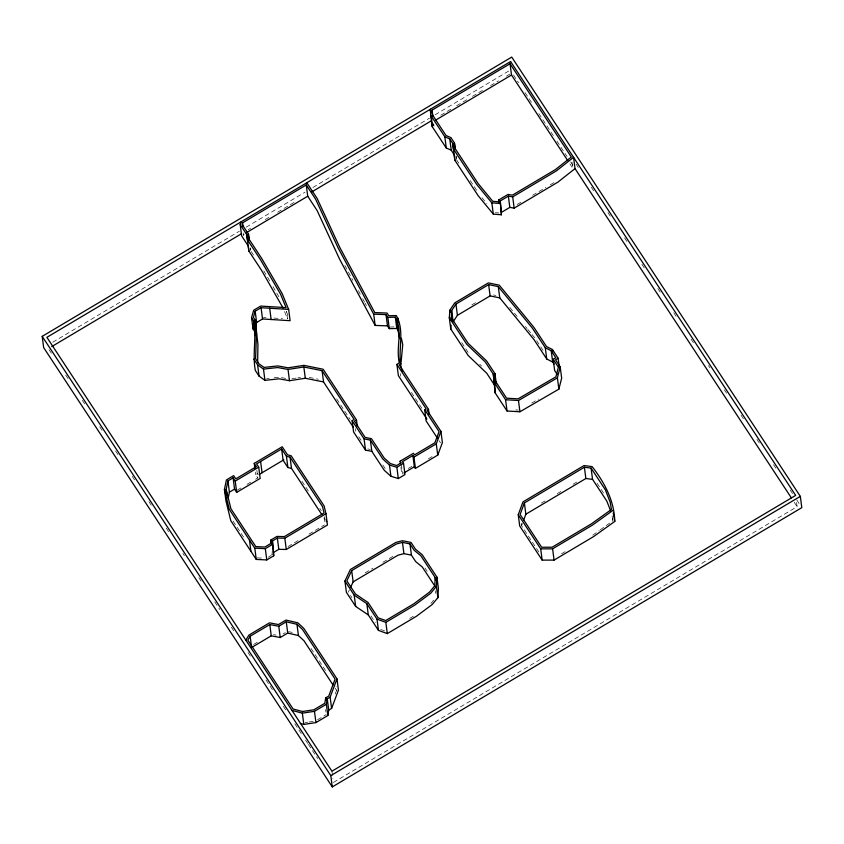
<?xml version="1.0" encoding="UTF-8"?>
<svg xmlns="http://www.w3.org/2000/svg" width="844" height="844" viewBox="0 0 844 844"><rect width="100%" height="100%" fill="white"/><g stroke="black" fill="none" stroke-linecap="round" stroke-linejoin="round"><path stroke-width="0.63" stroke-dasharray="4.22 3.17" d="M272.211 551.364L272.074 554.898L271.747 552.387M244.022 234.105L243.505 235.645L243.188 233.134M538.81 551.965L521.581 525.738L522.436 523.438M335.205 694L336.566 690.36L336.081 686.605M348.319 592.161L349.384 589.872M430.957 603.407L433.964 599.81M592.815 535.17L599.166 530.612M600.221 529.853L612.923 520.737L612.596 518.227M52.718 342.242L239.39 231.203M246.174 227.173L305.011 192.179M312.924 187.463L429.459 118.16M435.114 114.795L509.787 70.379M248.263 229.705L250.52 228.355M265.248 219.598L269.774 216.908M277.697 212.192L294.683 202.085M440.832 115.164L451.002 109.108M456.657 105.753L466.837 99.697M472.492 96.332L482.662 90.276M490.575 85.571L498.498 80.866M506.411 76.16L509.797 74.135M517.15 204.48L521.571 201.853M532.627 195.28L545.889 187.389M550.309 184.762L554.73 182.135M471.88 304.853L476.364 302.184M255.669 479.202L257.831 477.915L255.7 474.655L257.884 473.357M237.259 490.153L242.671 486.935M247.007 484.351L251.333 481.776M408.243 468.515L414.91 464.548M428.414 458.777L434.069 455.412M268.255 557.167L271.124 555.457M288.036 546.564L300.169 539.348M308.978 534.104L324.412 524.926M365.125 572.865L372.89 568.244M382.881 562.304L392.871 556.365M253.611 644.436L257.947 641.862M283.151 633.907L285.304 632.62M541.405 503.077L545.931 500.386M557.24 493.656L561.756 490.965M573.065 484.245L577.591 481.555M409.678 618.42L414.193 615.74M561.439 553.833L565.923 551.164M317.534 719.763L326.269 714.562M333.401 782.472L797.116 506.664L796.472 501.652M531.773 403.01L538.451 399.128M291.982 378.703L296.845 377.954M298.069 377.764L300.506 377.384M305.212 722.58L307.754 722.2M309.02 722.01L314.084 721.251M266.715 378.545L269.225 378.281M274.247 377.732L279.269 377.194L289.545 379.083M390.244 327.018L393.979 326.913M257.251 557.873L262.452 558.116M515.705 409.91L518.258 410.057M263.433 317.428L266.039 317.587M273.783 318.061L282.55 318.61M495.354 212.667L498.772 212.952M273.509 634.614L276.072 635.099M367.857 448.934L370.379 449.43M309.221 377.405L318.209 379.22M493.455 294.936L495.882 295.442M288.637 631.618L292.193 632.441M380.686 629.476L384.991 631.038M479.761 364.281L481.607 366.053M482.019 197.76L486.893 203.689M509.797 307.469L518.849 318.494M525.432 326.512L527.078 328.516M527.901 329.508L531.192 333.517M532.015 334.519L535.307 338.528M576.114 164.147L578.277 167.45M591.306 187.262L594.914 192.77M607.944 212.582L611.552 218.09M624.581 237.913L627.472 242.312M641.936 264.33L644.827 268.74M657.856 288.553L661.464 294.06M673.765 312.776L677.384 318.283M691.13 339.204L694.021 343.603M708.485 365.621L709.931 367.826M724.405 389.844L726.568 393.146M741.043 415.164L743.933 419.573M756.952 439.386L760.571 444.893M773.589 464.706L777.208 470.213M790.227 490.037L793.117 494.436M796.736 499.943L799.627 504.343M513.511 75L518.575 82.712M525.084 92.618L532.321 103.633M538.841 113.55L553.305 135.578M556.924 141.085L567.062 156.499M570.681 162.006L572.844 165.308M794.225 502.254L797.116 506.664M569.911 163.905L572.074 167.196M456.498 159.653L459.379 164.052M470.203 180.521L477.419 191.504M536.71 340.67L543.736 351.368M597.098 483.222L604.135 493.94M461.752 342.653L468.863 353.478M411.408 392.418L422.812 409.773M439.08 440.663L440.515 442.847M251.206 251.523L254.719 256.871M382.817 464.991L385.645 469.306M336.682 398.864L350.154 419.373M358.774 436.781L362.329 442.193M425.017 568.065L427.138 571.272M301.92 481.217L309.801 493.212M319.834 508.478L321.269 510.662M371.012 615.993L375.306 622.545M350.471 595.442L351.906 597.626M233.092 521.107L245.224 539.58M311.067 648.477L325.478 670.41M335.152 688.198L336.566 690.36M49.068 349.711L52.687 355.218M65.705 375.042L69.324 380.538M82.343 400.362L85.244 404.772M99.708 426.79L102.599 431.189M115.628 451.012L118.519 455.422M132.265 476.343L135.156 480.742M148.903 501.663L151.793 506.073M166.268 528.091L169.159 532.501M182.905 553.421L184.351 555.616M198.825 577.644L201.716 582.043M214.735 601.867L219.799 609.568M231.372 627.187L234.991 632.694M248.009 652.517L250.9 656.906M266.039 679.947L272.528 689.822M283.341 706.28L286.221 710.669M294.862 723.814L301.994 734.681M305.57 740.114L307.712 743.374M308.419 744.461L317.703 758.577M263.813 270.84L269.742 281.031M273.045 286.696L278.974 296.888M344.89 265.501L352.876 280.377M358.405 290.674L360.251 294.113M362.709 298.692L364.555 302.12M365.167 303.26L366.401 305.549M286.38 311.615L287.783 315.012M284.544 311.605L287.551 318.916L286.58 311.404M323.969 517.836L325.003 522.13M612.048 515.853L612.923 520.737M571.979 162.037L572.791 168.294M521.254 523.238L521.581 525.738M456.003 155.897L456.33 158.408M433.573 123.593L433.89 126.104L433.721 123.741M435.398 590.842L435.726 593.343M400.394 373.649L400.721 376.15M401.343 464.084L402.641 474.106M400.921 467.471L401.575 472.482M355.44 428.699L355.767 431.2M324.539 516.76L324.866 519.26M325.615 709.561L325.942 712.062M331.935 771.205L332.916 778.717M256.861 470.393L257.831 477.915M255.373 472.155L255.7 474.655M456.14 156.404L456.372 158.566M250.51 250.446L250.183 247.946L250.51 250.446"/><path stroke-width="1.27" d="M286.433 456.256L290.041 457.153L322.503 506.569L324.054 512.994L284.375 536.594L276.895 536.436L270.755 540.086L270.607 543.62L264.889 547.028L255.785 546.606L230.908 508.753L226.171 489.372L227.933 480.911L233.102 477.841L235.233 481.101L236.7 492.368L260.174 478.411L258.707 467.133L256.576 463.883L281.643 448.966L286.433 456.256L287.899 467.534L291.507 468.431L321.807 514.545M254.234 463.388L256.376 466.637L235.792 478.875L233.651 475.626L226.414 479.941L224.43 489.414L225.897 500.692L230.781 520.664L256.26 559.435L266.778 559.931L273.741 555.795L272.422 540.983L277.349 538.05L284.818 538.219L325.974 513.732L324.107 505.925L291.138 455.76L287.54 454.863L282.202 446.75L254.234 463.388L254.888 468.399M273.741 555.795L272.422 540.983M435.209 577.591L434.755 585.831L429.49 592.14L413.855 603.798L385.676 620.551L378.144 617.819L368.111 602.542L355.472 594.007L346.852 580.894L351.684 570.607L396.522 543.937L402.451 542.375L409.973 543.884L414.193 550.299L420.839 555.711L435.209 577.591L435.536 580.102M437.888 597.679L436.422 586.411L436.939 577.148L422.148 554.645L415.501 549.233L411.049 542.449L402.419 540.719L395.847 542.449L350.344 569.521L344.932 581.041L346.399 592.309L355.662 606.414L368.3 614.938L378.46 630.394L387.301 633.612L416.282 616.373L432.16 604.547L437.888 597.679L438.405 588.426L436.939 577.148M353.478 427.497L323.547 381.942L305.306 378.26L289.492 380.718L279.174 378.819L264.953 380.359L259.045 376.097L255.31 370.4C252.24 353.963 256.871 337.189 253.517 320.667L251.554 317.682L253.696 310.212L260.659 306.077L286.095 307.649L280.567 294.239L260.226 259.266L247.397 239.738L246.775 234.643L240.192 224.609L241.131 221.803M257.62 362.582L257.937 344.299L255.173 320.119L253.39 317.407L255.162 311.225L261.07 307.712L288.648 309.41L290.114 320.688L262.537 318.979L256.629 322.492L255.215 327.44M494.088 384.442L486.745 373.248L468.22 355.567L450.759 328.991L449.293 317.724L449.989 310.033L454.726 302.912L488.349 282.909L499.279 285.166L533.841 327.261L546.49 346.515L552.44 349.553L558.137 358.236L559.277 367.003M451.361 319.813L451.656 310.539L455.95 304.062L488.644 284.618L498.298 286.622L532.437 328.189L545.277 347.728L546.743 359.006L552.683 362.044L553.991 364.038M450.759 328.991L451.107 325.151M399.381 362.266L399.613 359.755M401.09 362.213L402.746 344.584L401.396 338.307M498.635 200.017L498.445 201.769L492.748 201.305L478.115 183.528L455.032 148.386L454.441 142.963L450.939 137.635L446.022 135.515L432.434 114.826L432.086 110.11L510.04 63.743L571.325 157.026L555.468 169.549L512.371 195.175L508.035 194.426L498.635 200.017L498.962 202.528M430.809 113.033L430.313 109.277L430.756 115.354L444.841 136.781L449.757 138.901L452.785 143.512L454.842 160.212L478.179 195.734L493.307 214.112L501.431 214.787L500.239 200.946L508.362 196.124L512.698 196.874L556.46 170.847L573.551 157.343L575.017 168.621L791.334 497.854M501.431 214.787L500.239 200.946M325.71 697.882L324.803 703.295L313.884 709.783L302.479 711.503L293.079 708.992L247.809 640.09L250.151 636.228L269.785 624.56L278.763 626.259L286.264 621.796L296.961 624.286L302.49 629.455L335.1 679.082L328.738 696.078L325.71 697.882L326.037 700.393M300.358 723.498L303.819 724.416L315.941 722.591L327.831 715.522L326.364 704.255L327.261 698.843L330.141 697.133L336.978 678.871L303.84 628.432L297.837 622.83L285.989 620.066L278.457 624.549L269.479 622.851L248.896 635.099L245.826 640.142M327.831 715.522L328.727 710.12L327.261 698.843M228.144 498.224L229.399 492.189L227.933 480.911M449.293 317.724L466.753 344.299L485.279 361.981L493.297 374.177L495.111 392.829L507.054 410.996L519.936 411.777L558.865 389.126L557.399 377.848L560.194 366.876L555.531 359.787L558.137 358.236M558.865 389.126L561.661 378.154L560.194 366.876M255.363 335.669L254.983 331.935L253.021 328.96L253.738 326.459M399.729 338.634L397.904 330.141L396.786 328.443L389.295 328.643L387.48 325.879L375.158 325.425L373.692 314.158L338.201 248.073L315.635 199.226L306.256 184.952L242.555 222.837L242.049 224.367L248.431 234.083L249.244 240.34M518.248 514.682L522.985 501.885L584.037 465.571L592.119 466.595C604.536 482.536 614.305 500.819 614.78 521.413L593.765 536.489L554.065 560.099L542.154 560.121L519.704 525.96L518.248 514.682L540.688 548.853L542.154 560.121M524.388 502.94L520.115 514.471L541.648 547.239L552.124 547.229L591.349 523.892L611.467 509.459L610.149 502.148L605.359 489.826L591.085 468.093L584.396 467.249L524.388 502.94L525.854 514.207L523.723 519.978M253.844 359.133L257.589 364.819L263.486 369.081L277.708 367.541L288.026 369.44L303.84 366.992L322.081 370.674L354.153 419.479L352.127 420.692L364.059 438.859L370.368 440.083L371.835 451.35L384.305 470.34L390.92 476.259L398.315 478.569L404.983 474.602L403.527 463.324L402.451 461.7L412.885 455.496L414.351 466.764L415.417 468.399L437.741 455.116L436.274 443.849L440.927 431.368L427.022 410.216L428.478 409.351L399.254 364.882L401.29 363.669M437.741 455.116L442.383 442.636L440.927 431.368M328.727 710.12L331.608 708.411L338.444 690.149L336.978 678.871M350.46 587.593L353.14 581.875L351.684 570.607M546.743 359.006L533.904 339.467L499.764 297.89L490.111 295.896L457.416 315.339L453.112 321.807L451.656 310.539M436.422 586.411L430.693 593.269L414.815 605.106L385.835 622.344L376.994 619.127L366.834 603.671L354.195 595.136L344.932 581.041M575.017 168.621L557.926 182.114L514.165 208.141L509.818 207.392L501.705 212.224M613.314 510.135L592.309 525.211L552.598 548.832L540.688 548.853M42.2 336.355L511.717 57.086L800.334 496.377L801.8 507.645L332.283 786.914L43.666 347.623L42.2 336.355L330.816 775.636L332.283 786.914M51.737 346.599L241.468 233.746M311.679 191.978L431.78 120.544L431.126 115.533M246.258 232.775L307.722 196.219L306.256 184.952M435.81 120.038L511.506 75.01L510.04 63.743M426.885 419.046L398.379 375.654L396.912 364.386L399.465 362.867C395.425 347.728 403.369 331.47 395.319 317.165L387.839 317.376L386.014 314.601L373.692 314.158M235.233 481.101L258.707 467.133M229.399 492.189L234.558 489.119L233.102 477.841M259.045 474.55L283.795 459.832M255.173 320.119L256.47 333.021L255.584 358.7L258.876 363.711L264.003 367.414L277.803 365.916L288.078 367.815L303.914 365.357L323.157 369.239L356.495 419.974L354.459 421.177L365.135 437.424L371.444 438.648L384.178 458.028L390.371 463.567L396.648 465.529L401.185 462.839L400.109 461.204L413.444 453.281L414.509 454.905L434.871 442.794L439.049 431.579L424.69 409.72L426.136 408.855L396.912 364.386M557.251 374.504L554.656 370.558L553.189 359.291L555.795 357.74L551.227 350.766L545.277 347.728M370.368 440.083L382.849 459.062L389.464 464.991L396.859 467.291L403.527 463.324M415.417 468.399L413.95 457.121L436.274 443.849M224.43 489.414L229.315 509.386L254.793 548.167L265.322 548.653L272.274 544.517M403.917 472.978L414.351 466.764M273.878 552.261L278.805 549.328L286.285 549.486L327.44 525.01L325.974 513.732M353.14 581.875L397.988 555.204L403.917 553.643L411.439 555.152L415.649 561.566L422.295 566.989L435.24 586.675M333.021 684.959L303.956 640.723L298.428 635.553L287.73 633.063L280.229 637.526L271.251 635.827L251.617 647.506L250.151 636.228M525.854 514.207L585.863 478.516L592.541 479.36L606.825 501.104L610.739 511.179M291.971 710.374L302.352 713.148L314.474 711.323L326.364 704.255M330.816 775.636L800.334 496.377M493.645 381.562L505.588 399.729L518.469 400.499L557.399 377.848M452.785 143.512L453.376 148.934L476.712 184.456L491.841 202.845L499.964 203.51M352.127 420.692L353.583 431.959L365.526 450.126L371.835 451.35M430.756 115.354L432.223 126.632L446.297 148.048L451.223 150.169L454.251 154.779L454.842 160.212M511.506 75.01L567.748 160.613M553.189 359.291L558.369 367.182L555.911 376.846L518.068 398.864L506.579 398.178L495.333 381.045L494.974 373.67L486.629 360.968L468.103 343.286L451.034 317.312M402.25 371.128C396.11 352.855 406.006 332.673 396.258 315.54L388.778 315.74L386.995 313.029L374.768 312.586L339.742 247.366L317.144 198.456L306.815 182.737M307.722 196.219L317.101 210.494L339.668 259.34L375.158 325.425M437.635 438.479L426.146 420.987L424.69 409.72M412.885 455.496L413.95 457.121M246.775 234.643L248.853 251.016L261.682 270.534L283.035 307.944M287.899 467.534L283.109 460.244L281.643 448.966M234.558 489.119L236.7 492.368M288.648 309.41L282.118 293.543L261.693 258.433L249.043 239.179L248.431 234.083M326.101 519.429L326.639 521.666M613.261 512.983L614.78 521.413M591.085 468.093L592.541 479.36M584.396 467.249L585.863 478.516M552.44 349.553L552.767 352.064M551.227 350.766L552.683 362.044M512.698 196.874L514.165 208.141M508.362 196.124L509.818 207.392M552.598 548.832L554.065 560.099M518.469 400.499L519.936 411.777M491.841 202.845L493.307 214.112M498.298 286.622L499.764 297.89M505.588 399.729L507.054 410.996M488.644 284.618L490.111 295.896M494.974 373.67L496.272 383.693M493.297 374.177L494.109 380.444M454.441 142.963L455.254 149.219M449.757 138.901L451.223 150.169M444.841 136.781L446.297 148.048M432.086 110.11L432.898 116.366M455.95 304.062L457.416 315.339M449.989 310.033L450.316 312.533M428.478 409.351L429.121 414.362M398.041 318.251L398.526 322.007M396.437 318.863L397.904 330.141M395.319 317.165L396.786 328.443M387.839 317.376L389.295 328.643M386.014 314.601L387.48 325.879M400.109 461.204L400.436 463.715M409.973 543.884L411.439 555.152M396.859 467.291L398.315 478.569M402.451 542.375L403.917 553.643M389.464 464.991L390.92 476.259M364.059 438.859L365.526 450.126M385.835 622.344L387.301 633.612M356.495 419.974L357.307 426.241M376.994 619.127L378.46 630.394M366.834 603.671L368.3 614.938M354.195 595.136L355.662 606.414M322.081 370.674L323.547 381.942M303.84 366.992L305.306 378.26M288.026 369.44L289.492 380.718M330.141 697.133L331.608 708.411M290.041 457.153L291.507 468.431M269.679 308.239L271.135 319.517M314.474 711.323L315.941 722.591M261.07 307.712L262.537 318.979M296.961 624.286L298.428 635.553M263.486 369.081L264.953 380.359M284.818 538.219L286.285 549.486M255.162 311.225L256.629 322.492M242.555 222.837L243.051 226.593M253.517 320.667L254.983 331.935M240.192 224.609L241.648 235.877L248.242 245.91L248.853 251.016M251.554 317.682L253.021 328.96M257.589 364.819L259.045 376.097M302.352 713.148L303.819 724.416M277.349 538.05L278.805 549.328M286.264 621.796L287.73 633.063M260.596 461.489L262.062 472.756M270.755 540.086L271.24 543.842M278.763 626.259L280.229 637.526M265.322 548.653L266.778 559.931M269.785 624.56L271.251 635.827M254.793 548.167L256.26 559.435M249.455 540.033L250.911 551.301M226.171 489.372L226.983 495.628M431.875 121.758L432.223 126.632M494.763 385.455L495.111 392.829M510.599 61.528L46.884 337.336L331.935 771.205L795.66 495.386L510.599 61.528"/></g></svg>
